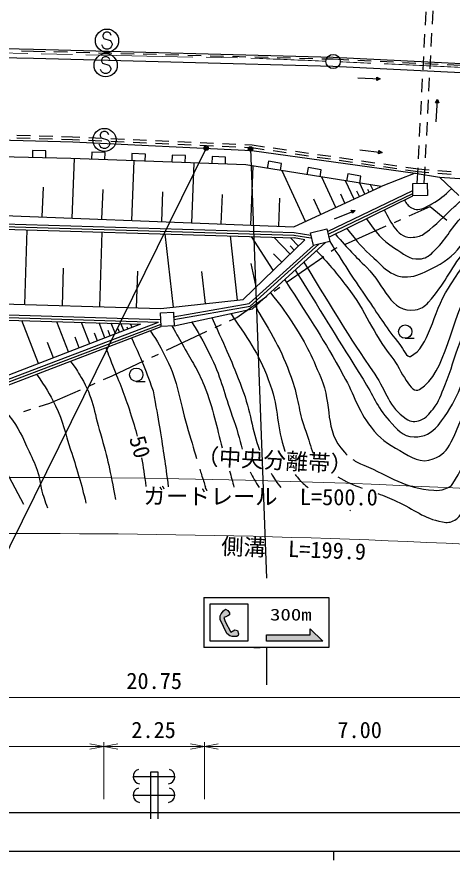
# Model space of a CAD drawing. Units: millimetres, scale not verified. Extents: x 40000 to 680000, y 20000 to 380000.
# Drawn here: x 232536 to 281290, y 204000 to 298549 of the extents above; entities that cross this region are included whole.
import ezdxf
from ezdxf.enums import TextEntityAlignment as Align

# ---------------------------------------------------------------- set-up
doc = ezdxf.new("R2010")
doc.units = ezdxf.units.MM
doc.header["$LTSCALE"] = 1000
doc.header["$PDMODE"] = 32
doc.header["$PDSIZE"] = 500
doc.linetypes.add('CHAIN', pattern=[18.5, 12, -1.5, 3.5, -1.5])
for name, color, linetype, lineweight in [('M-BGD', 7, 'Continuous', 25), ('M-BMK', 2, 'CHAIN', 13), ('M-BMK-ROW', 30, 'Continuous', 25), ('M-BMK-SRVR', 3, 'Continuous', 25), ('M-STR-HTXT', 7, 'Continuous', 13), ('M-STR-STRC', 7, 'Continuous', 25), ('M-TTL-BAND', 7, 'Continuous', 25)]:
    doc.layers.add(name, color=color, linetype=linetype, lineweight=lineweight)
doc.styles.add('ＭＳ ゴシック', font='')
doc.styles.get('ＭＳ ゴシック').set_extended_font_data('MS Gothic')

msp = doc.modelspace()

# ---------------------------------------------------------------- hatches: boundary and pattern name
at = {"layer": 'M-STR-STRC'}
for points in [[(256503, 229553), (256958, 229838), (257241, 229757), (257376, 229380), (257335, 229178), (257187, 229057), (256662, 229071), (256379, 229138), (256043, 229407), (255316, 230983), (255316, 231387), (255410, 231602), (255693, 231952), (255895, 232127), (256177, 231979), (256339, 231710), (256352, 231521), (256177, 231387), (255935, 231292), (255715, 231190), (255852, 230772)], [(266794, 228548), (265394, 229948), (265394, 229248), (260494, 229248), (260494, 228548)]]:
    msp.add_hatch(color=256, dxfattribs=at).paths.add_polyline_path(points)

# ---------------------------------------------------------------- linework, layer by layer
at = {"layer": 'M-BGD'}
for p, q in [((278292, 297603), (278369, 299101)), ((279080, 297718), (279156, 299216)), ((278164, 295106), (278241, 296604)), ((278951, 295221), (279028, 296719)), ((233042, 294741), (234400, 294712)), ((234400, 294712), (235691, 294678)), ((236691, 294651), (238191, 294612)), ((239190, 294585), (240690, 294546)), ((241689, 294520), (243189, 294480)), ((244189, 294454), (245688, 294414)), ((246688, 294388), (248187, 294348)), ((249187, 294322), (250686, 294282)), ((251686, 294256), (253185, 294217)), ((254185, 294190), (255685, 294151)), ((256684, 294124), (258184, 294085)), ((259183, 294059), (260683, 294019)), ((278036, 292610), (278113, 294108)), ((278823, 292725), (278900, 294223)), ((261682, 293993), (263182, 293953)), ((264182, 293927), (265681, 293887)), ((266681, 293861), (267972, 293827)), ((267972, 293827), (269738, 293739)), ((270737, 293689), (272235, 293615)), ((273233, 293565), (274732, 293491)), ((275730, 293441), (277228, 293366)), ((278227, 293317), (279725, 293242)), ((280724, 293192), (282222, 293118)), ((270739, 291697), (273237, 291594)), ((272854, 291422), (272870, 291797)), ((273237, 291594), (272854, 291422)), ((272870, 291797), (273237, 291594)), ((277908, 290113), (277985, 291611)), ((278695, 290228), (278772, 291726)), ((277780, 287616), (277857, 289114)), ((278567, 287731), (278644, 289229)), ((279443, 288921), (279652, 289285)), ((279817, 288899), (279443, 288921)), ((279506, 286789), (279652, 289285)), ((279652, 289285), (279817, 288899)), ((277652, 285120), (277729, 286618)), ((278439, 285235), (278516, 286733)), ((232540, 284977), (234040, 284935)), ((232548, 285277), (234047, 285235)), ((235039, 284907), (236539, 284865)), ((235047, 285207), (236546, 285165)), ((237538, 284837), (238758, 284803)), ((237546, 285137), (238769, 285102)), ((238758, 284803), (239561, 284766)), ((238769, 285102), (239581, 285066)), ((240560, 284721), (242059, 284654)), ((240580, 285021), (242079, 284953)), ((243058, 284609), (244556, 284541)), ((243077, 284908), (244576, 284840)), ((245575, 284795), (247073, 284728)), ((248072, 284683), (249571, 284615)), ((245555, 284496), (247054, 284428)), ((248053, 284383), (249551, 284316)), ((250550, 284271), (252049, 284203)), ((250570, 284570), (252068, 284502)), ((253048, 284158), (254546, 284090)), ((253067, 284457), (254566, 284390)), ((255545, 284045), (257044, 283978)), ((255565, 284345), (257063, 284277)), ((258043, 283933), (258846, 283896)), ((258062, 284232), (258874, 284195)), ((258846, 283896), (260240, 283694)), ((258874, 284195), (260270, 283993)), ((261260, 283849), (262744, 283634)), ((277524, 282623), (277600, 284121)), ((278311, 282738), (278388, 284236)), ((234290, 283579), (234271, 282780)), ((235789, 283543), (234290, 283579)), ((235770, 282744), (235789, 283543)), ((240930, 283389), (240900, 282590)), ((242429, 283333), (240930, 283389)), ((242399, 282534), (242429, 283333)), ((245427, 283221), (245397, 282422)), ((246926, 283165), (245427, 283221)), ((246896, 282366), (246926, 283165)), ((249924, 283053), (249894, 282254)), ((251423, 282997), (249924, 283053)), ((251393, 282198), (251423, 282997)), ((254421, 282885), (254391, 282086)), ((255920, 282829), (254421, 282885)), ((255890, 282030), (255920, 282829)), ((261229, 283551), (262714, 283335)), ((263703, 283192), (265188, 282977)), ((263734, 283491), (265218, 283275)), ((266178, 282833), (267662, 282618)), ((266208, 283132), (267693, 282917)), ((268682, 282773), (270167, 282558)), ((270962, 283636), (273443, 283328)), ((273048, 283188), (273094, 283560)), ((273443, 283328), (273048, 283188)), ((273094, 283560), (273443, 283328)), ((238723, 275982), (238984, 282662)), ((245414, 275720), (245676, 282411)), ((252118, 275457), (252380, 282161)), ((258736, 275198), (258995, 281816)), ((260711, 282352), (260585, 281562)), ((262192, 282115), (260711, 282352)), ((262066, 281325), (262192, 282115)), ((268652, 282474), (270136, 282259)), ((271126, 282116), (272610, 281900)), ((271156, 282414), (272641, 282199)), ((273600, 281757), (275084, 281542)), ((273631, 282056), (275115, 281840)), ((264866, 275610), (262238, 281298)), ((265155, 281642), (265029, 280852)), ((266636, 281405), (265155, 281642)), ((266510, 280615), (266636, 281405)), ((269598, 280932), (269472, 280142)), ((271080, 280695), (269598, 280932)), ((276074, 281398), (277468, 281196)), ((276105, 281697), (277501, 281494)), ((277166, 281018), (279890, 280590)), ((277383, 279887), (277472, 281624)), ((277468, 281196), (278687, 281105)), ((277501, 281494), (278708, 281404)), ((278165, 279899), (278260, 281739)), ((279685, 281030), (281180, 280918)), ((279705, 281329), (281201, 281217)), ((268269, 277182), (266697, 280585)), ((270306, 278122), (269365, 280159)), ((270953, 279905), (271080, 280695)), ((271525, 278685), (270962, 279904)), ((279890, 280590), (282048, 278531)), ((235383, 276113), (235514, 279452)), ((242069, 275851), (242200, 279197)), ((248766, 275589), (248897, 278940)), ((267313, 274475), (276889, 279065)), ((270915, 278404), (270634, 279013)), ((271979, 278895), (271838, 279200)), ((272432, 279105), (272151, 279714)), ((255427, 275328), (255556, 278637)), ((261866, 275076), (261989, 278206)), ((266567, 276396), (265781, 278097)), ((267462, 273865), (276897, 278489)), ((269288, 277652), (268817, 278670)), ((268108, 275888), (270418, 276846)), ((269999, 276875), (270418, 276846)), ((270143, 276529), (269999, 276875)), ((270418, 276846), (270143, 276529)), ((233442, 266293), (233695, 274671)), ((241821, 266039), (242075, 274419)), ((250074, 265992), (249158, 274206)), ((263597, 274372), (265468, 274087)), ((257266, 266794), (256464, 273986)), ((261255, 270130), (258812, 273916)), ((263142, 271952), (261321, 273840)), ((264075, 272852), (263175, 273784)), ((264794, 273547), (263579, 273772)), ((263609, 272402), (263159, 272868)), ((262199, 271041), (261288, 271985)), ((259343, 268286), (258789, 270899)), ((237631, 266166), (237758, 270356)), ((245952, 265914), (246077, 270045)), ((253670, 266393), (253269, 269989)), ((207922, 265848), (248656, 264624)), ((207913, 265548), (248417, 264331)), ((234941, 259676), (233079, 264492)), ((238329, 260985), (237019, 264373)), ((240712, 261907), (239791, 264290)), ((242389, 262555), (241741, 264231)), ((243568, 263011), (243112, 264190)), ((244501, 263371), (244197, 264158)), ((245434, 263732), (245282, 264125)), ((241550, 262231), (241226, 263069)), ((242978, 262783), (242750, 263372)), ((244035, 263191), (243883, 263584)), ((244967, 263552), (244891, 263748)), ((236635, 260330), (235980, 262024)), ((239520, 261446), (239060, 262638)), ((276039, 262508), (277039, 262508)), ((245913, 257677), (246913, 257677)), ((231347, 247581), (233281, 243928)), ((245565, 213373), (250232, 213373)), ((245564, 211292), (250232, 211292)), ((195846, 209358), (299982, 209358))]:
    msp.add_line(p, q, dxfattribs=at)
for points in [[(68342, 288219), (68345, 288219), (115605, 293033), (138283, 294540), (167959, 295745), (191062, 295864), (223191, 295172), (234405, 294930), (267981, 294045), (297483, 292577), (321438, 291122), (344179, 289519), (367802, 287734)], [(567698, 286354), (567406, 286326), (559485, 285680), (551566, 285108), (518949, 283527), (492291, 283050), (467642, 283003), (459370, 283072), (434491, 283535), (399683, 284830), (367874, 286674), (367722, 286687), (344103, 288472), (321370, 290075), (297425, 291529), (267941, 292996), (234380, 293881), (223168, 294122), (191054, 294814), (167983, 294695), (138340, 293491), (115693, 291986), (68474, 287177)], [(176400, 284830), (197007, 285125), (217854, 285114), (238793, 284547), (258845, 283572), (277166, 281018), (273340, 279524)], [(273340, 279524), (258198, 281943), (238592, 282676), (217953, 283170), (197213, 283310), (179719, 282860)], [(179719, 282860), (189132, 276638), (223474, 276579), (263566, 275009), (273340, 279524)], [(279890, 280590), (296401, 279482), (322206, 279983), (338262, 278616), (358182, 277190)], [(267384, 274183), (267410, 274189), (276894, 278735)], [(189302, 275150), (223505, 274978), (263579, 273772)], [(189304, 275450), (223511, 275278), (263588, 274072)], [(189305, 275750), (223516, 275578), (263597, 274372)], [(187285, 275066), (199565, 269100), (208070, 267061), (248643, 265833), (257867, 266861), (264794, 273547)], [(263552, 274075), (265477, 273782), (265539, 273796)], [(250056, 264924), (258538, 266404), (265756, 272906)], [(250108, 264628), (258675, 266123), (266371, 273056)], [(250141, 263920), (258930, 265799), (267108, 273236)], [(204357, 265608), (207904, 265248), (246366, 264092)], [(246366, 264092), (227704, 256878), (212588, 256655), (204357, 265608)], [(212588, 256655), (213044, 255589), (227896, 255882), (248694, 263848)], [(212918, 256385), (227813, 256524), (248417, 264331)], [(212921, 256085), (227869, 256225), (248681, 264110)], [(247533, 208636), (247533, 213914), (248320, 213914), (248320, 208636)]]:
    msp.add_lwpolyline(points, dxfattribs=at)
for points in [[(276876, 279879), (278499, 279904), (278520, 278514), (276897, 278489)], [(265411, 274322), (267242, 274768), (267587, 273352), (265756, 272906)], [(248618, 265372), (250065, 265444), (250141, 263920), (248694, 263848)]]:
    msp.add_lwpolyline(points, close=True, dxfattribs=at)
for centre in [(276039, 263258), (245913, 258427)]:
    msp.add_circle(centre, 750, dxfattribs=at)
for centre, start, end in [((246389, 213373), 105.42822, 262.55361), ((249407, 213373), 277.44639, 74.57178), ((246389, 211292), 105.42822, 262.55361), ((249407, 211292), 277.44639, 74.57178)]:
    msp.add_arc(centre, 824, start, end, dxfattribs=at)
for points, knots in [([(275933, 278016), (276200, 277604), (276319, 277351), (276733, 277151), (276996, 277024), (277163, 276941), (277454, 276959), (278114, 276998), (278433, 277297), (279021, 277597), (279995, 278095), (280312, 278449), (281247, 279295)], [0, 0, 0, 0, 1, 1, 1, 2, 2, 2, 3, 3, 3, 4, 4, 4, 4]), ([(273683, 276914), (274487, 275501), (275187, 273638), (276917, 273841), (277460, 273905), (277802, 273964), (278244, 274286), (279658, 275318), (280270, 276118), (281567, 277294), (281944, 277636), (282062, 277743), (282533, 278170)], [0, 0, 0, 0, 1, 1, 1, 2, 2, 2, 3, 3, 3, 4, 4, 4, 4]), ([(271676, 275930), (272862, 274335), (273314, 273561), (274835, 272627), (275849, 272004), (276439, 271314), (277626, 271404), (278284, 271454), (278660, 271702), (279141, 272155), (280634, 273559), (281037, 274747), (282478, 276204), (282919, 276649), (283069, 276814), (283630, 277319)], [0, 0, 0, 0, 1, 1, 1, 2, 2, 2, 3, 3, 3, 4, 4, 4, 5, 5, 5, 5]), ([(269451, 274840), (270805, 273216), (271199, 272675), (272524, 271495), (273367, 270745), (273750, 270154), (274777, 269686), (275322, 269438), (275683, 269363), (276280, 269391), (277373, 269443), (277938, 269832), (278934, 270282), (281951, 271645), (282677, 273550), (284654, 276535)], [0, 0, 0, 0, 1, 1, 1, 2, 2, 2, 3, 3, 3, 4, 4, 4, 5, 5, 5, 5]), ([(268178, 274216), (269797, 272378), (270285, 271863), (271724, 270440), (273728, 268458), (274365, 265318), (277158, 265692), (277826, 265781), (278186, 266073), (278644, 266566), (280500, 268559), (280951, 270150), (282701, 272237), (283859, 273618), (284289, 274101), (285809, 275649)], [0, 0, 0, 0, 1, 1, 1, 2, 2, 2, 3, 3, 3, 4, 4, 4, 5, 5, 5, 5]), ([(267587, 273352), (269614, 270167), (270144, 269312), (271885, 266791), (273240, 264828), (273925, 263669), (275435, 261822), (275878, 261280), (276183, 260266), (276629, 260484), (278802, 261549), (279020, 265267), (280876, 268138), (282127, 270072), (282816, 271214), (284486, 272800), (285376, 273645), (285734, 273973), (286894, 274818)], [0, 0, 0, 0, 1, 1, 1, 2, 2, 2, 3, 3, 3, 4, 4, 4, 5, 5, 5, 6, 6, 6, 6]), ([(266113, 272331), (267779, 270516), (268244, 269929), (269504, 268303), (271751, 265405), (272274, 263263), (274541, 260381), (275691, 258919), (276580, 256127), (277650, 256774), (280740, 258642), (280919, 264538), (283777, 269087), (284567, 270345), (285086, 271039), (286210, 272009), (287068, 272751), (287464, 273014), (288597, 273663)], [0, 0, 0, 0, 1, 1, 1, 2, 2, 2, 3, 3, 3, 4, 4, 4, 5, 5, 5, 6, 6, 6, 6]), ([(264698, 271043), (268398, 264960), (269335, 263270), (272616, 258491), (273974, 256513), (274159, 254804), (276153, 253469), (276673, 253120), (277166, 253099), (277750, 253327), (278430, 253593), (278682, 254007), (279148, 254571), (279886, 255465), (280014, 256163), (280470, 257229), (281259, 259072), (281452, 260201), (282188, 262066), (282759, 263514), (283063, 264342), (283820, 265703), (284571, 267053), (285056, 267777), (285958, 269032), (286682, 270038), (287015, 270679), (287921, 271526), (288579, 272142), (288870, 272366), (289743, 272941)], [0, 0, 0, 0, 1, 1, 1, 2, 2, 2, 3, 3, 3, 4, 4, 4, 5, 5, 5, 6, 6, 6, 7, 7, 7, 8, 8, 8, 9, 9, 9, 10, 10, 10, 10]), ([(263726, 270160), (267406, 264199), (268327, 262686), (271318, 257922), (272458, 256106), (272826, 254885), (274244, 253276), (275102, 252305), (275725, 251485), (277020, 251460), (278185, 251438), (278979, 251843), (279710, 252750), (281854, 255412), (282397, 257411), (283432, 260668), (283437, 260687), (283443, 260705), (283449, 260724)], [0, 0, 0, 0, 1, 1, 1, 2, 2, 2, 3, 3, 3, 4, 4, 4, 5, 5, 5, 6, 6, 6, 6]), ([(262538, 269079), (265796, 263999), (266753, 262632), (269140, 258317), (270378, 256079), (270661, 254569), (272207, 252532), (273188, 251238), (274019, 250708), (275434, 249911), (276746, 249173), (277773, 248423), (279173, 248976), (280185, 249374), (280706, 249917), (281194, 250888), (282985, 254448), (283219, 256929), (284408, 260434)], [0, 0, 0, 0, 1, 1, 1, 2, 2, 2, 3, 3, 3, 4, 4, 4, 5, 5, 5, 6, 6, 6, 6]), ([(270181, 248910), (270528, 248683), (270905, 248504), (271388, 248299), (274383, 247028), (275976, 245670), (279224, 245470), (279721, 245440), (280023, 245460), (280486, 245640), (280881, 245793), (281153, 245890), (281385, 246244), (284803, 251465), (283097, 256073), (286238, 261465), (288134, 264719), (289068, 266071), (291929, 269248)], [0, 0, 0, 0, 1, 1, 1, 2, 2, 2, 3, 3, 3, 4, 4, 4, 5, 5, 5, 6, 6, 6, 6]), ([(260929, 267616), (262078, 266209), (262399, 265741), (263249, 264474), (264814, 262140), (265488, 260687), (266586, 258101), (267924, 254949), (266894, 252250), (269222, 249739), (269331, 249622), (269436, 249515), (269540, 249418)], [0, 0, 0, 0, 1, 1, 1, 2, 2, 2, 3, 3, 3, 4, 4, 4, 4]), ([(272976, 245092), (273642, 244849), (274341, 244576), (275090, 244228), (277075, 243307), (278047, 242333), (280196, 241924), (280734, 241821), (281111, 241845), (281582, 242122), (282009, 242374), (282183, 242648), (282393, 243097), (285319, 249341), (284683, 253682), (287359, 260037), (288364, 262425), (289064, 263795), (290838, 265683), (291731, 266633), (292113, 267025), (293304, 267932)], [0, 0, 0, 0, 1, 1, 1, 2, 2, 2, 3, 3, 3, 4, 4, 4, 5, 5, 5, 6, 6, 6, 7, 7, 7, 7]), ([(259263, 266101), (261442, 262280), (262304, 261048), (263474, 257493), (264155, 255423), (264111, 254133), (264885, 252096), (265241, 251162), (265408, 250360), (265740, 249633)], [0, 0, 0, 0, 1, 1, 1, 2, 2, 2, 3, 3, 3, 3]), ([(254367, 264823), (256077, 261120), (256557, 260056), (257749, 256915), (258765, 254236), (258848, 252245), (259727, 249974)], [0, 0, 0, 0, 1, 1, 1, 2, 2, 2, 2]), ([(256486, 265276), (258789, 261894), (259731, 260646), (260920, 257277), (261908, 254476), (261596, 252661), (262553, 249849), (262557, 249837), (262561, 249825), (262565, 249813)], [0, 0, 0, 0, 1, 1, 1, 2, 2, 2, 3, 3, 3, 3]), ([(249889, 263907), (250544, 262784), (250710, 262485), (251221, 261565), (252154, 259886), (252797, 258996), (253510, 257211), (254589, 254510), (254878, 252610), (255547, 250210)], [0, 0, 0, 0, 1, 1, 1, 2, 2, 2, 3, 3, 3, 3]), ([(252107, 264340), (253241, 262508), (253562, 261910), (254346, 260275), (255509, 257850), (255734, 256315), (256667, 253792), (257179, 252408), (257462, 251216), (257779, 250084)], [0, 0, 0, 0, 1, 1, 1, 2, 2, 2, 3, 3, 3, 3]), ([(247463, 263376), (248388, 262013), (248638, 261506), (249273, 260243), (250655, 257495), (250687, 255658), (251582, 252715), (252025, 251257), (252320, 250175), (252659, 249021)], [0, 0, 0, 0, 1, 1, 1, 2, 2, 2, 3, 3, 3, 3]), ([(245357, 262570), (245943, 261330), (246098, 260988), (246531, 259955), (247067, 258676), (247216, 258234), (247786, 256634)], [0, 0, 0, 0, 1, 1, 1, 2, 2, 2, 2]), ([(242483, 261469), (242861, 260510), (242955, 260264), (243254, 259490), (244049, 257433), (244562, 256304), (245236, 254205), (245560, 253194), (245806, 252342), (246004, 251549)], [0, 0, 0, 0, 1, 1, 1, 2, 2, 2, 3, 3, 3, 3]), ([(238508, 259947), (239134, 259171), (239303, 258854), (239749, 258112), (241082, 255896), (241159, 254328), (241888, 251847), (242747, 248920), (242970, 247706), (243582, 244448)], [0, 0, 0, 0, 1, 1, 1, 2, 2, 2, 3, 3, 3, 3]), ([(234734, 258501), (235809, 256943), (236145, 256402), (236853, 254950), (237746, 253117), (237905, 251947), (238546, 250011), (238915, 248896), (239117, 248270), (239448, 247143), (239824, 245865), (239967, 245295), (240276, 244032)], [0, 0, 0, 0, 1, 1, 1, 2, 2, 2, 3, 3, 3, 4, 4, 4, 4]), ([(229002, 256306), (230279, 255330), (230740, 254926), (231644, 253843), (232800, 252461), (233122, 251445), (233902, 249820), (234352, 248882), (234610, 248351), (234915, 247356), (235110, 246720), (235104, 246335), (235264, 245689), (235491, 244768), (235642, 244363), (235968, 243489)], [0, 0, 0, 0, 1, 1, 1, 2, 2, 2, 3, 3, 3, 4, 4, 4, 5, 5, 5, 5]), ([(247786, 256634), (248167, 254584), (248256, 254045), (248534, 252383), (248982, 249704), (249134, 248569), (249500, 245862)], [0, 0, 0, 0, 1, 1, 1, 2, 2, 2, 2]), ([(253013, 247850), (253143, 247434), (253284, 246995), (253445, 246514), (253522, 246282), (253591, 246056), (253653, 245835)], [0, 0, 0, 0, 1, 1, 1, 2, 2, 2, 2]), ([(263713, 247244), (263814, 247105), (263927, 246964), (264054, 246819), (264447, 246368), (264795, 246040), (265176, 245760)], [0, 0, 0, 0, 1, 1, 1, 2, 2, 2, 2])]:
    msp.add_open_spline(points, degree=3, knots=knots, dxfattribs=at)
for points in [[(246513, 249094), (246674, 248150), (246814, 247136), (246990, 245879)], [(256347, 247661), (256550, 247001), (256698, 246393), (256846, 245815)], [(258684, 247529), (258946, 246968), (259267, 246396), (259680, 245796)], [(261020, 247396), (261372, 246782), (261686, 246269), (262118, 245780)], [(268474, 246974), (269383, 246427), (270274, 246061), (271206, 245721)], [(269818, 243230), (269848, 243214), (269877, 243197), (269907, 243180)]]:
    msp.add_open_spline(points, degree=3, dxfattribs=at)
at = {"layer": 'M-BMK'}
msp.add_line((184769, 295499), (259699, 293885), dxfattribs=at)
msp.add_arc((163403, -2112965), 2408776, 85.33008, 87.70887, dxfattribs=at)
at = {"layer": 'M-BMK-ROW'}
for p, q in [((276472, 276235), (278847, 277287)), ((278847, 277287), (280697, 275754)), ((274826, 275506), (275558, 275830)), ((269340, 273077), (273912, 275101)), ((267738, 272271), (268112, 272533)), ((268112, 272533), (268426, 272672)), ((262823, 268829), (266919, 271697)), ((261349, 267796), (262004, 268255)), ((257156, 264859), (260530, 267223)), ((256359, 264485), (257156, 264859)), ((254730, 263719), (255454, 264060)), ((249299, 261168), (253825, 263294)), ((247670, 260402), (248394, 260742)), ((243199, 258301), (246765, 259977)), ((242230, 257872), (243199, 258301)), ((240584, 257144), (241315, 257468)), ((236238, 255221), (239669, 256739)), ((233331, 254306), (234094, 254546)), ((235048, 254846), (236238, 255221))]:
    msp.add_line(p, q, dxfattribs=at)
at = {"layer": 'M-BMK-SRVR'}
msp.add_circle((267962, 293546), 800, dxfattribs=at)
at = {"layer": 'M-STR-HTXT'}
for p, q in [((196039, 222235), (299789, 222235)), ((207307, 216736), (242410, 216736)), ((242289, 216736), (240726, 217049)), ((242289, 216736), (240726, 216424)), ((242289, 210822), (242289, 217236)), ((242289, 216736), (243851, 217049)), ((242289, 216736), (243851, 216424)), ((242396, 216736), (253557, 216736)), ((253539, 216736), (251976, 217049)), ((253539, 216736), (251976, 216424)), ((253539, 210822), (253539, 217236)), ((253539, 216736), (255101, 217049)), ((253539, 216736), (255101, 216424)), ((253649, 216736), (288539, 216736))]:
    msp.add_line(p, q, dxfattribs=at)
for centre, end in [((233890, -718171), 99.4631), ((234694, -724460), 93.43489)]:
    msp.add_arc(centre, 965076, 85.21861, end, dxfattribs=at)
at = {"layer": 'M-STR-STRC'}
for p, q in [((242276, 296709), (242158, 296473)), ((242158, 296473), (242158, 296355)), ((242158, 296355), (242276, 296119)), ((242513, 296828), (242276, 296709)), ((242276, 296119), (242985, 295882)), ((242749, 296828), (242513, 296828)), ((242985, 296709), (242749, 296828)), ((243103, 296473), (242985, 296709)), ((242158, 295173), (242040, 295409)), ((242276, 295055), (242158, 295173)), ((242513, 294937), (242276, 295055)), ((242985, 295055), (242749, 294937)), ((242985, 295882), (243103, 295764)), ((243103, 295173), (242985, 295055)), ((243103, 295764), (243222, 295528)), ((243222, 295409), (243103, 295173)), ((243222, 295528), (243222, 295409)), ((242363, 294073), (242127, 293955)), ((242599, 294073), (242363, 294073)), ((242749, 294937), (242513, 294937)), ((242836, 293955), (242599, 294073)), ((242127, 293955), (242008, 293718)), ((242008, 293718), (242008, 293600)), ((242008, 293600), (242127, 293364)), ((242127, 293364), (242836, 293127)), ((242954, 293718), (242836, 293955)), ((242836, 293127), (242954, 293009)), ((242008, 292418), (241890, 292655)), ((242127, 292300), (242008, 292418)), ((242363, 292182), (242127, 292300)), ((242599, 292182), (242363, 292182)), ((242836, 292300), (242599, 292182)), ((242954, 292418), (242836, 292300)), ((242954, 293009), (243072, 292773)), ((243072, 292655), (242954, 292418)), ((243072, 292773), (243072, 292655)), ((241992, 285574), (241874, 285337)), ((242228, 285692), (241992, 285574)), ((242465, 285692), (242228, 285692)), ((242701, 285574), (242465, 285692)), ((242819, 285337), (242701, 285574)), ((241874, 285337), (241874, 285219)), ((241874, 285219), (241992, 284983)), ((241992, 284983), (242701, 284746)), ((242701, 284746), (242819, 284628)), ((242819, 284628), (242937, 284392)), ((253744, 283820), (227740, 231118)), ((241874, 284037), (241756, 284274)), ((241992, 283919), (241874, 284037)), ((242228, 283801), (241992, 283919)), ((242465, 283801), (242228, 283801)), ((242701, 283919), (242465, 283801)), ((242819, 284037), (242701, 283919)), ((242937, 284274), (242819, 284037)), ((242937, 284392), (242937, 284274)), ((258709, 283741), (260494, 235622)), ((253494, 233448), (267494, 233448)), ((253494, 233448), (253494, 227848)), ((267494, 233448), (267494, 227848)), ((267494, 227848), (253494, 227848)), ((259094, 227848), (259794, 227848)), ((260494, 227848), (260494, 223648))]:
    msp.add_line(p, q, dxfattribs=at)
for points in [[(254194, 232748), (258394, 232748), (258394, 228548), (254194, 228548)], [(256503, 229553), (256958, 229838), (257241, 229757), (257376, 229380), (257335, 229178), (257187, 229057), (256662, 229071), (256379, 229138), (256043, 229407), (255316, 230983), (255316, 231387), (255410, 231602), (255693, 231952), (255895, 232127), (256177, 231979), (256339, 231710), (256352, 231521), (256177, 231387), (255935, 231292), (255715, 231190), (255852, 230772)], [(260494, 229248), (265394, 229248), (265394, 229948), (266794, 228548), (260494, 228548)]]:
    msp.add_lwpolyline(points, close=True, dxfattribs=at)
for centre, radius in [((242631, 295882), 1300), ((242481, 293127), 1300), ((242346, 284746), 1300), ((253744, 283820), 150), ((253744, 283820), 120), ((253744, 283820), 90), ((253744, 283820), 60), ((253744, 283820), 30), ((258709, 283741), 150), ((258709, 283741), 120), ((258709, 283741), 90), ((258709, 283741), 60), ((258709, 283741), 30)]:
    msp.add_circle(centre, radius, dxfattribs=at)
for p in [(253744, 283820), (258709, 283741)]:
    msp.add_point(p, dxfattribs=at)
at = {"layer": 'M-TTL-BAND'}
for p, q in [((40000, 205000), (579000, 205000)), ((268000, 205000), (268000, 204000))]:
    msp.add_line(p, q, dxfattribs=at)

# ---------------------------------------------------------------- texts
at = {"layer": 'M-BGD', "style": 'ＭＳ ゴシック'}
msp.add_text('50', height=1833, rotation=285.99, dxfattribs=at).set_placement((244573, 251139), align=Align.BOTTOM_LEFT)
at = {"layer": 'M-STR-HTXT', "style": 'ＭＳ ゴシック'}
msp.add_text('（中央分離帯）', height=1833, rotation=356.76, dxfattribs=at).set_placement((252594, 247873), align=Align.BOTTOM_LEFT)
for s, rotation, p in [('ガードレール\u3000L=500.0', 359.627, (259839, 243295)), ('側溝\u3000L=199.9', 357.757, (263481, 237432))]:
    msp.add_text(s, height=1833, rotation=rotation, dxfattribs=at).set_placement(p, align=Align.BOTTOM_CENTER)
for s, p in [('20.75', (247914, 222635)), ('2.25', (247851, 217136)), ('7.00', (270930, 217136))]:
    msp.add_text(s, height=1833, dxfattribs=at).set_placement(p, align=Align.BOTTOM_CENTER)
at = {"layer": 'M-STR-STRC', "style": 'ＭＳ ゴシック', "width": 1.3}
msp.add_text('300m', height=1320, dxfattribs=at).set_placement((263224, 231527), align=Align.MIDDLE_CENTER)

doc.saveas('drawing.dxf')
